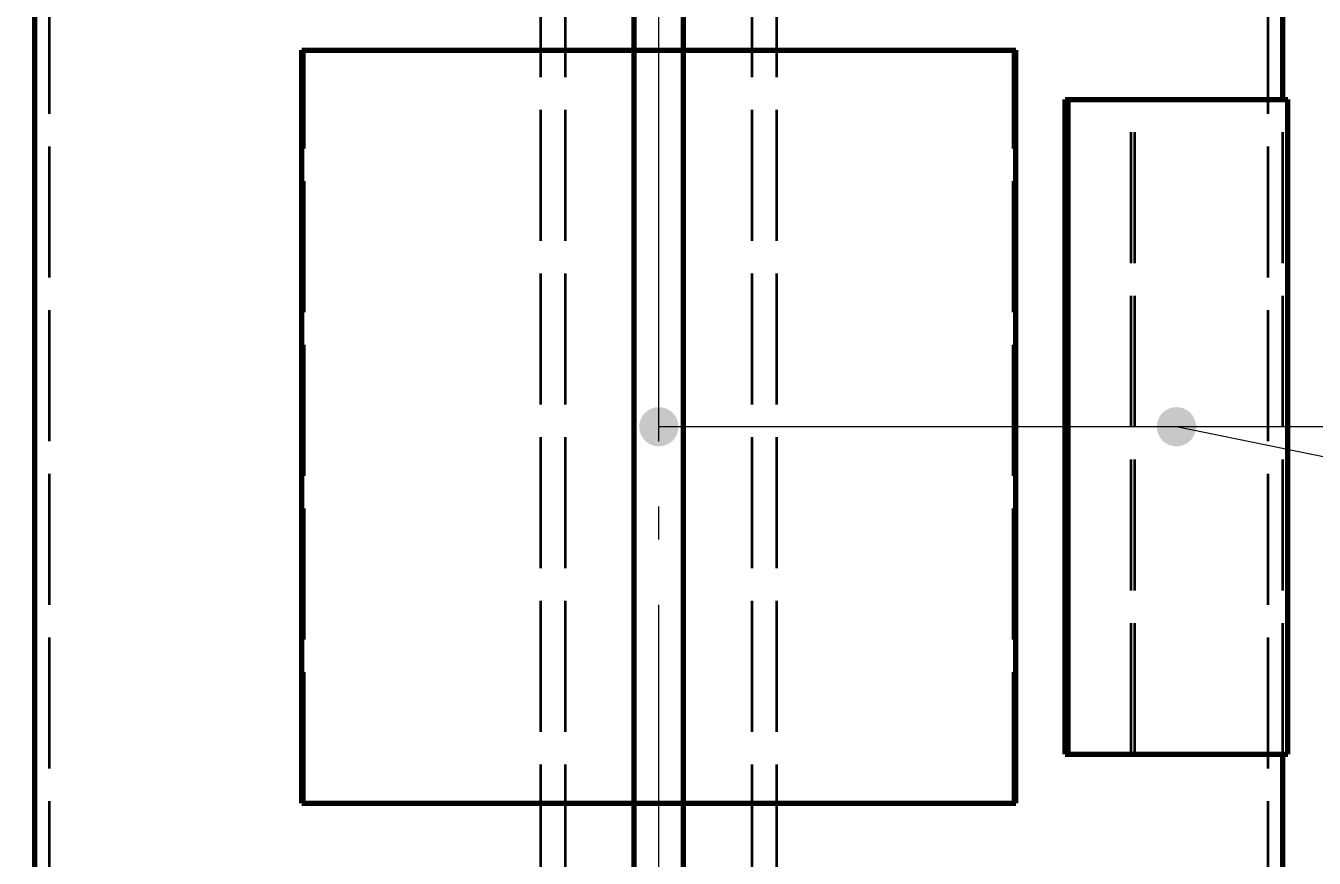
# Model space of a CAD drawing. Header units: millimetres. Extents: x 0 to 2208, y 0 to 420.
# Drawn here: x 70.14 to 109.47, y 124.73 to 150.16 of the extents above; entities that cross this region are included whole.
import ezdxf

# ---------------------------------------------------------------- set-up
doc = ezdxf.new("R2010")
doc.units = ezdxf.units.MM
doc.linetypes.add('IRAM-E-TRAZOS', pattern=[5, 4, -1])
doc.linetypes.add('IRAM-F-TRAZO-PUNTO', pattern=[20, 15, -2, 1, -2])
for name, color, linetype, lineweight in [('01-VISIBLE', 7, 'CONTINUOUS', 70), ('02-OCULTA', 4, 'IRAM-E-TRAZOS', 35), ('03-EJE', 1, 'IRAM-F-TRAZO-PUNTO', 18), ('04-COTA', 3, 'CONTINUOUS', 18), ('08-FINA', 5, 'CONTINUOUS', 18)]:
    doc.layers.add(name, color=color, linetype=linetype, lineweight=lineweight)
doc.styles.add('ISO3098', font='isocpeur.ttf')
doc.dimstyles.new('FLAMA-IRAM', dxfattribs={"dimtxt": 3.5, "dimasz": 3.5, "dimexe": 2, "dimexo": 1.5, "dimgap": 1, "dimtad": 1, "dimdec": 1, "dimtxsty": 'ISO3098', "dimblk": 'IRAM_FLECHA', "dimblk1": 'IRAM_FLECHA', "dimblk2": 'IRAM_FLECHA', "dimcen": 2.5, "dimclrd": 256, "dimclre": 256, "dimclrt": 256, "dimazin": 3, "dimtfac": 1, "dimtmove": 0, "dimatfit": 3, "dimlwd": 18, "dimlwe": 18})

# ---------------------------------------------------------------- blocks, each defined once
blk = doc.blocks.new('IRAM_FLECHA')
blk.add_solid([(0, 0), (-1, 0.125), (-1, -0.125)])

msp = doc.modelspace()

# ---------------------------------------------------------------- hatches: boundary and pattern name
at = {"layer": '08-FINA'}
h = msp.add_hatch(color=7, dxfattribs=at)
h.dxf.hatch_style = 1
edge = h.paths.add_edge_path()
edge.add_arc((89.465, 137.914), 0.6, 0, 360)
h = msp.add_hatch(color=7, dxfattribs=at)
h.dxf.hatch_style = 1
edge = h.paths.add_edge_path()
edge.add_arc((105.264, 137.914), 0.6, 0, 360)

# ---------------------------------------------------------------- linework, layer by layer
at = {"layer": '01-VISIBLE'}
for p, q in [((88.715, 111.554), (88.715, 232.668)), ((90.215, 111.554), (90.215, 232.668)), ((70.415, 112.473), (70.415, 150.914)), ((108.515, 147.914), (108.515, 150.914)), ((78.566, 126.414), (78.566, 149.414)), ((100.364, 126.414), (100.364, 149.414)), ((101.863, 147.914), (101.961, 147.914)), ((101.863, 127.914), (101.863, 147.914)), ((101.961, 127.914), (101.961, 147.914)), ((108.665, 127.914), (108.665, 147.914)), ((101.863, 127.914), (101.961, 127.914)), ((108.515, 112.473), (108.515, 127.914))]:
    msp.add_line(p, q, dxfattribs=at)
for points in [[(78.566, 149.414), (78.816, 149.414), (79.067, 149.414), (79.317, 149.414), (79.568, 149.414), (79.819, 149.414), (80.069, 149.414), (80.32, 149.414), (80.57, 149.414), (80.821, 149.414), (81.071, 149.414), (81.322, 149.414), (81.572, 149.414), (81.823, 149.414), (82.074, 149.414), (82.324, 149.414), (82.575, 149.414), (82.825, 149.414), (83.076, 149.414), (83.326, 149.414), (83.577, 149.414), (83.827, 149.414), (84.078, 149.414), (84.329, 149.414), (84.579, 149.414), (84.83, 149.414), (85.08, 149.414), (85.331, 149.414), (85.581, 149.414), (85.832, 149.414), (86.082, 149.414), (86.333, 149.414), (86.584, 149.414), (86.834, 149.414), (87.085, 149.414), (87.335, 149.414), (87.586, 149.414), (87.836, 149.414), (88.087, 149.414), (88.337, 149.414), (88.588, 149.414), (88.839, 149.414), (89.089, 149.414), (89.34, 149.414), (89.59, 149.414), (89.841, 149.414), (90.091, 149.414), (90.342, 149.414), (90.593, 149.414), (90.843, 149.414), (91.094, 149.414), (91.344, 149.414), (91.595, 149.414), (91.845, 149.414), (92.096, 149.414), (92.346, 149.414), (92.597, 149.414), (92.848, 149.414), (93.098, 149.414), (93.349, 149.414), (93.599, 149.414), (93.85, 149.414), (94.1, 149.414), (94.351, 149.414), (94.601, 149.414), (94.852, 149.414), (95.103, 149.414), (95.353, 149.414), (95.604, 149.414), (95.854, 149.414), (96.105, 149.414), (96.355, 149.414), (96.606, 149.414), (96.856, 149.414), (97.107, 149.414), (97.358, 149.414), (97.608, 149.414), (97.859, 149.414), (98.109, 149.414), (98.36, 149.414), (98.61, 149.414), (98.861, 149.414), (99.111, 149.414), (99.362, 149.414), (99.613, 149.414), (99.863, 149.414), (100.114, 149.414), (100.364, 149.414)], [(101.961, 147.914), (102.219, 147.914), (102.476, 147.914), (102.734, 147.914), (102.992, 147.914), (103.25, 147.914), (103.508, 147.914), (103.766, 147.914), (104.024, 147.914), (104.281, 147.914), (104.539, 147.914), (104.797, 147.914), (105.055, 147.914), (105.313, 147.914), (105.571, 147.914), (105.829, 147.914), (106.086, 147.914), (106.344, 147.914), (106.602, 147.914), (106.86, 147.914), (107.118, 147.914), (107.376, 147.914), (107.634, 147.914), (107.891, 147.914), (108.149, 147.914), (108.407, 147.914), (108.665, 147.914)], [(101.961, 127.914), (102.219, 127.914), (102.476, 127.914), (102.734, 127.914), (102.992, 127.914), (103.25, 127.914), (103.508, 127.914), (103.766, 127.914), (104.024, 127.914), (104.281, 127.914), (104.539, 127.914), (104.797, 127.914), (105.055, 127.914), (105.313, 127.914), (105.571, 127.914), (105.829, 127.914), (106.086, 127.914), (106.344, 127.914), (106.602, 127.914), (106.86, 127.914), (107.118, 127.914), (107.376, 127.914), (107.634, 127.914), (107.891, 127.914), (108.149, 127.914), (108.407, 127.914), (108.665, 127.914)], [(78.566, 126.414), (78.816, 126.414), (79.067, 126.414), (79.317, 126.414), (79.568, 126.414), (79.819, 126.414), (80.069, 126.414), (80.32, 126.414), (80.57, 126.414), (80.821, 126.414), (81.071, 126.414), (81.322, 126.414), (81.572, 126.414), (81.823, 126.414), (82.074, 126.414), (82.324, 126.414), (82.575, 126.414), (82.825, 126.414), (83.076, 126.414), (83.326, 126.414), (83.577, 126.414), (83.827, 126.414), (84.078, 126.414), (84.329, 126.414), (84.579, 126.414), (84.83, 126.414), (85.08, 126.414), (85.331, 126.414), (85.581, 126.414), (85.832, 126.414), (86.082, 126.414), (86.333, 126.414), (86.584, 126.414), (86.834, 126.414), (87.085, 126.414), (87.335, 126.414), (87.586, 126.414), (87.836, 126.414), (88.087, 126.414), (88.337, 126.414), (88.588, 126.414), (88.839, 126.414), (89.089, 126.414), (89.34, 126.414), (89.59, 126.414), (89.841, 126.414), (90.091, 126.414), (90.342, 126.414), (90.593, 126.414), (90.843, 126.414), (91.094, 126.414), (91.344, 126.414), (91.595, 126.414), (91.845, 126.414), (92.096, 126.414), (92.346, 126.414), (92.597, 126.414), (92.848, 126.414), (93.098, 126.414), (93.349, 126.414), (93.599, 126.414), (93.85, 126.414), (94.1, 126.414), (94.351, 126.414), (94.601, 126.414), (94.852, 126.414), (95.103, 126.414), (95.353, 126.414), (95.604, 126.414), (95.854, 126.414), (96.105, 126.414), (96.355, 126.414), (96.606, 126.414), (96.856, 126.414), (97.107, 126.414), (97.358, 126.414), (97.608, 126.414), (97.859, 126.414), (98.109, 126.414), (98.36, 126.414), (98.61, 126.414), (98.861, 126.414), (99.111, 126.414), (99.362, 126.414), (99.613, 126.414), (99.863, 126.414), (100.114, 126.414), (100.364, 126.414)]]:
    msp.add_lwpolyline(points, dxfattribs=at)
at = {"layer": '02-OCULTA'}
for p, q in [((85.865, 108.598), (85.865, 243.673)), ((86.615, 108.598), (86.615, 243.673)), ((92.315, 108.598), (92.315, 243.673)), ((93.065, 108.598), (93.065, 243.673)), ((70.865, 112.473), (70.865, 233.168)), ((108.065, 112.473), (108.065, 233.168)), ((88.715, 111.723), (88.715, 232.668)), ((90.215, 111.723), (90.215, 232.668)), ((78.651, 149.414), (78.566, 149.414)), ((78.651, 126.414), (78.651, 149.414)), ((100.279, 149.414), (100.364, 149.414)), ((100.279, 126.414), (100.279, 149.414)), ((103.879, 147.914), (103.992, 147.914)), ((103.879, 127.914), (103.879, 147.914)), ((103.992, 127.914), (103.992, 147.914)), ((108.515, 127.914), (108.515, 147.914)), ((108.515, 127.914), (108.515, 147.914)), ((103.879, 127.914), (103.992, 127.914)), ((78.651, 126.414), (78.566, 126.414)), ((100.279, 126.414), (100.364, 126.414))]:
    msp.add_line(p, q, dxfattribs=at)
for points in [[(78.651, 149.414), (78.902, 149.414), (79.154, 149.414), (79.405, 149.414), (79.657, 149.414), (79.908, 149.414), (80.16, 149.414), (80.411, 149.414), (80.663, 149.414), (80.914, 149.414), (81.166, 149.414), (81.417, 149.414), (81.669, 149.414), (81.92, 149.414), (82.172, 149.414), (82.423, 149.414), (82.675, 149.414), (82.926, 149.414), (83.178, 149.414), (83.429, 149.414), (83.681, 149.414), (83.932, 149.414), (84.184, 149.414), (84.435, 149.414), (84.687, 149.414), (84.938, 149.414), (85.19, 149.414), (85.441, 149.414), (85.693, 149.414), (85.944, 149.414), (86.196, 149.414), (86.447, 149.414), (86.699, 149.414), (86.95, 149.414), (87.202, 149.414), (87.453, 149.414), (87.705, 149.414), (87.956, 149.414), (88.208, 149.414), (88.459, 149.414), (88.711, 149.414), (88.962, 149.414), (89.214, 149.414), (89.465, 149.414), (89.716, 149.414), (89.968, 149.414), (90.219, 149.414), (90.471, 149.414), (90.722, 149.414), (90.974, 149.414), (91.225, 149.414), (91.477, 149.414), (91.728, 149.414), (91.98, 149.414), (92.231, 149.414), (92.483, 149.414), (92.734, 149.414), (92.986, 149.414), (93.237, 149.414), (93.489, 149.414), (93.74, 149.414), (93.992, 149.414), (94.243, 149.414), (94.495, 149.414), (94.746, 149.414), (94.998, 149.414), (95.249, 149.414), (95.501, 149.414), (95.752, 149.414), (96.004, 149.414), (96.255, 149.414), (96.507, 149.414), (96.758, 149.414), (97.01, 149.414), (97.261, 149.414), (97.513, 149.414), (97.764, 149.414), (98.016, 149.414), (98.267, 149.414), (98.519, 149.414), (98.77, 149.414), (99.022, 149.414), (99.273, 149.414), (99.525, 149.414), (99.776, 149.414), (100.028, 149.414), (100.279, 149.414)], [(101.863, 147.914), (102.119, 147.914), (102.375, 147.914), (102.631, 147.914), (102.886, 147.914), (103.142, 147.914), (103.398, 147.914), (103.654, 147.914), (103.91, 147.914), (104.166, 147.914), (104.422, 147.914), (104.677, 147.914), (104.933, 147.914), (105.189, 147.914), (105.445, 147.914), (105.701, 147.914), (105.957, 147.914), (106.212, 147.914), (106.468, 147.914), (106.724, 147.914), (106.98, 147.914), (107.236, 147.914), (107.492, 147.914), (107.747, 147.914), (108.003, 147.914), (108.259, 147.914), (108.515, 147.914)], [(108.515, 147.914), (108.257, 147.914), (108, 147.914), (107.742, 147.914), (107.485, 147.914), (107.227, 147.914), (106.97, 147.914), (106.712, 147.914), (106.454, 147.914), (106.197, 147.914), (105.939, 147.914), (105.682, 147.914), (105.424, 147.914), (105.166, 147.914), (104.909, 147.914), (104.651, 147.914), (104.394, 147.914), (104.136, 147.914), (103.879, 147.914)], [(108.665, 147.914), (108.405, 147.914), (108.146, 147.914), (107.886, 147.914), (107.627, 147.914), (107.367, 147.914), (107.107, 147.914), (106.848, 147.914), (106.588, 147.914), (106.329, 147.914), (106.069, 147.914), (105.809, 147.914), (105.55, 147.914), (105.29, 147.914), (105.031, 147.914), (104.771, 147.914), (104.511, 147.914), (104.252, 147.914), (103.992, 147.914)], [(101.863, 127.914), (102.119, 127.914), (102.375, 127.914), (102.631, 127.914), (102.886, 127.914), (103.142, 127.914), (103.398, 127.914), (103.654, 127.914), (103.91, 127.914), (104.166, 127.914), (104.422, 127.914), (104.677, 127.914), (104.933, 127.914), (105.189, 127.914), (105.445, 127.914), (105.701, 127.914), (105.957, 127.914), (106.212, 127.914), (106.468, 127.914), (106.724, 127.914), (106.98, 127.914), (107.236, 127.914), (107.492, 127.914), (107.747, 127.914), (108.003, 127.914), (108.259, 127.914), (108.515, 127.914)], [(108.515, 127.914), (108.257, 127.914), (108, 127.914), (107.742, 127.914), (107.485, 127.914), (107.227, 127.914), (106.97, 127.914), (106.712, 127.914), (106.454, 127.914), (106.197, 127.914), (105.939, 127.914), (105.682, 127.914), (105.424, 127.914), (105.166, 127.914), (104.909, 127.914), (104.651, 127.914), (104.394, 127.914), (104.136, 127.914), (103.879, 127.914)], [(108.665, 127.914), (108.405, 127.914), (108.146, 127.914), (107.886, 127.914), (107.627, 127.914), (107.367, 127.914), (107.107, 127.914), (106.848, 127.914), (106.588, 127.914), (106.329, 127.914), (106.069, 127.914), (105.809, 127.914), (105.55, 127.914), (105.29, 127.914), (105.031, 127.914), (104.771, 127.914), (104.511, 127.914), (104.252, 127.914), (103.992, 127.914)], [(78.651, 126.414), (78.902, 126.414), (79.154, 126.414), (79.405, 126.414), (79.657, 126.414), (79.908, 126.414), (80.16, 126.414), (80.411, 126.414), (80.663, 126.414), (80.914, 126.414), (81.166, 126.414), (81.417, 126.414), (81.669, 126.414), (81.92, 126.414), (82.172, 126.414), (82.423, 126.414), (82.675, 126.414), (82.926, 126.414), (83.178, 126.414), (83.429, 126.414), (83.681, 126.414), (83.932, 126.414), (84.184, 126.414), (84.435, 126.414), (84.687, 126.414), (84.938, 126.414), (85.19, 126.414), (85.441, 126.414), (85.693, 126.414), (85.944, 126.414), (86.196, 126.414), (86.447, 126.414), (86.699, 126.414), (86.95, 126.414), (87.202, 126.414), (87.453, 126.414), (87.705, 126.414), (87.956, 126.414), (88.208, 126.414), (88.459, 126.414), (88.711, 126.414), (88.962, 126.414), (89.214, 126.414), (89.465, 126.414), (89.716, 126.414), (89.968, 126.414), (90.219, 126.414), (90.471, 126.414), (90.722, 126.414), (90.974, 126.414), (91.225, 126.414), (91.477, 126.414), (91.728, 126.414), (91.98, 126.414), (92.231, 126.414), (92.483, 126.414), (92.734, 126.414), (92.986, 126.414), (93.237, 126.414), (93.489, 126.414), (93.74, 126.414), (93.992, 126.414), (94.243, 126.414), (94.495, 126.414), (94.746, 126.414), (94.998, 126.414), (95.249, 126.414), (95.501, 126.414), (95.752, 126.414), (96.004, 126.414), (96.255, 126.414), (96.507, 126.414), (96.758, 126.414), (97.01, 126.414), (97.261, 126.414), (97.513, 126.414), (97.764, 126.414), (98.016, 126.414), (98.267, 126.414), (98.519, 126.414), (98.77, 126.414), (99.022, 126.414), (99.273, 126.414), (99.525, 126.414), (99.776, 126.414), (100.028, 126.414), (100.279, 126.414)]]:
    msp.add_lwpolyline(points, dxfattribs=at)
at = {"layer": '03-EJE'}
msp.add_line((89.465, 97.473), (89.465, 262.968), dxfattribs=at)
at = {"layer": '08-FINA'}
for p, q in [((150.21, 137.914), (89.465, 137.914)), ((150.291, 128.715), (105.264, 137.914))]:
    msp.add_line(p, q, dxfattribs=at)

# ---------------------------------------------------------------- dimensions: what is measured, and where the dimension line sits
at = {"layer": '04-COTA'}
msp.add_linear_dim(base=(59.14, 98.973), p1=(70.415, 98.973), p2=(86.465, 247.973), angle=90, dimstyle='FLAMA-IRAM', override={"dimlfac": 2}, dxfattribs=at).render()

doc.saveas('drawing.dxf')
